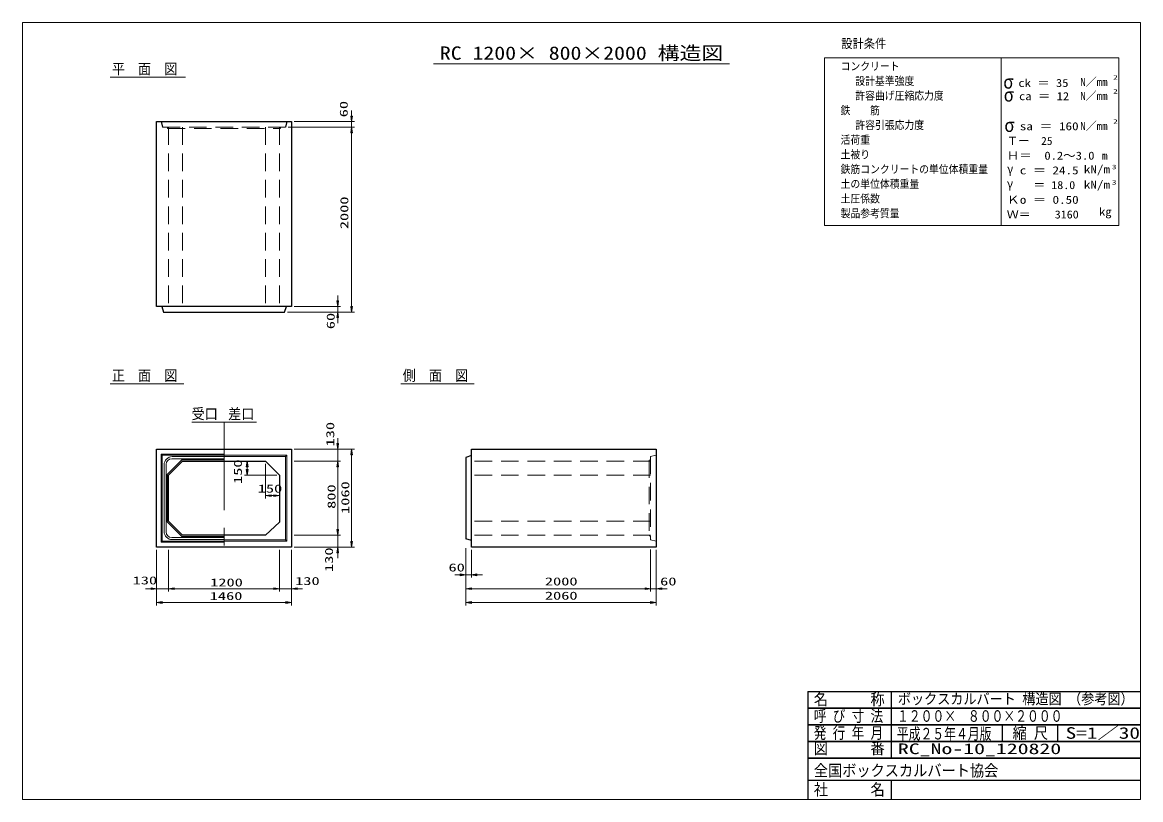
# Model space of a CAD drawing. Units: millimetres on the paper. Extents: x 8 to 412, y 8 to 289.
import ezdxf
from ezdxf.enums import TextEntityAlignment as Align

# ---------------------------------------------------------------- set-up
doc = ezdxf.new("R2010")
doc.units = ezdxf.units.MM
for name, pattern in [('USER1', [9.525, 6.35, -3.175]), ('USER2', [50.8, 31.75, -6.35, 6.35, -6.35]), ('USER3', [1083.763332, 361.244444, -0.01, 361.244444, -0.01, 361.244444, -0.01])]:
    doc.linetypes.add(name, pattern=pattern)
for name, color, linetype, lineweight in [('0_4', 3, 'Continuous', 25), ('BOX', 40, 'Continuous', 13), ('SUNPO', 1, 'USER3', 13), ('TEXT', 2, 'Continuous', 13)]:
    doc.layers.add(name, color=color, linetype=linetype, lineweight=lineweight)
doc.styles.add('ＭＳ ゴシック', font='')
doc.styles.get('ＭＳ ゴシック').set_extended_font_data('MS Gothic')

msp = doc.modelspace()

# ---------------------------------------------------------------- hatches: boundary and pattern name
at = {"layer": 'SUNPO'}
for points in [[(126.746, 254.866), (127.412, 254.866), (127.079, 252.866)], [(126.746, 248.866), (127.412, 248.866), (127.079, 250.866)], [(126.746, 248.866), (127.412, 248.866), (127.079, 250.866)], [(121.746, 188.199), (122.412, 188.199), (122.079, 186.199)], [(126.746, 186.199), (127.412, 186.199), (127.079, 184.199)], [(121.746, 182.199), (122.412, 182.199), (122.079, 184.199)], [(121.746, 136.735), (122.412, 136.735), (122.079, 134.735)], [(126.746, 132.735), (127.412, 132.735), (127.079, 134.735)], [(89.093, 128.401), (89.76, 128.401), (89.426, 130.401)], [(121.746, 128.401), (122.412, 128.401), (122.079, 130.401)], [(121.746, 128.401), (122.412, 128.401), (122.079, 130.401)], [(89.093, 127.401), (89.76, 127.401), (89.426, 125.401)], [(98.079, 118.323), (98.079, 117.657), (96.079, 117.99)], [(99.079, 118.323), (99.079, 117.657), (101.079, 117.99)], [(121.746, 105.735), (122.412, 105.735), (122.079, 103.735)], [(121.746, 105.735), (122.412, 105.735), (122.079, 103.735)], [(126.746, 101.401), (127.412, 101.401), (127.079, 99.401)], [(121.746, 97.401), (122.412, 97.401), (122.079, 99.401)], [(166.279, 89.735), (166.279, 89.068), (168.279, 89.401)], [(172.279, 89.735), (172.279, 89.068), (170.279, 89.401)], [(54.746, 84.735), (54.746, 84.068), (56.746, 84.401)], [(63.079, 84.735), (63.079, 84.068), (61.079, 84.401)], [(63.079, 84.735), (63.079, 84.068), (61.079, 84.401)], [(99.079, 84.735), (99.079, 84.068), (101.079, 84.401)], [(99.079, 84.735), (99.079, 84.068), (101.079, 84.401)], [(107.412, 84.735), (107.412, 84.068), (105.412, 84.401)], [(170.279, 84.735), (170.279, 84.068), (168.279, 84.401)], [(232.946, 84.735), (232.946, 84.068), (234.946, 84.401)], [(232.946, 84.735), (232.946, 84.068), (234.946, 84.401)], [(238.946, 84.735), (238.946, 84.068), (236.946, 84.401)], [(58.746, 79.735), (58.746, 79.068), (56.746, 79.401)], [(103.412, 79.735), (103.412, 79.068), (105.412, 79.401)], [(170.279, 79.735), (170.279, 79.068), (168.279, 79.401)], [(234.946, 79.735), (234.946, 79.068), (236.946, 79.401)]]:
    msp.add_hatch(color=256, dxfattribs=at).paths.add_polyline_path(points)

# ---------------------------------------------------------------- linework, layer by layer
at = {"layer": '0_4', "color": 6, "lineweight": 13}
for p, q in [((411.667, 288.667), (8.333, 288.667)), ((8.333, 288.667), (8.333, 8.333)), ((411.667, 8.333), (411.667, 288.667)), ((297.686, 275.922), (361.347, 275.922)), ((297.686, 215.439), (297.686, 275.922)), ((361.347, 215.439), (361.347, 275.922)), ((361.347, 275.922), (361.347, 215.439)), ((361.347, 275.922), (403.787, 275.922)), ((403.787, 275.922), (403.787, 215.439)), ((361.347, 215.439), (297.686, 215.439)), ((403.787, 215.439), (361.347, 215.439)), ((8.333, 8.333), (411.667, 8.333))]:
    msp.add_line(p, q, dxfattribs=at)
at = {"layer": '0_4'}
for p, q in [((291.667, 47.333), (411.667, 47.333)), ((291.667, 47.333), (291.667, 8.333)), ((321.667, 47.333), (321.667, 23.333)), ((291.667, 41.333), (411.667, 41.333)), ((411.667, 41.333), (291.667, 41.333)), ((291.667, 35.333), (411.667, 35.333)), ((411.667, 35.333), (291.667, 35.333)), ((361.667, 35.333), (361.667, 29.333)), ((381.667, 35.333), (381.667, 29.333)), ((291.667, 29.333), (411.667, 29.333)), ((411.667, 29.333), (291.667, 29.333)), ((291.667, 23.333), (411.667, 23.333)), ((411.667, 23.333), (291.667, 23.333)), ((291.667, 15.333), (411.667, 15.333)), ((321.667, 15.333), (321.667, 8.333))]:
    msp.add_line(p, q, dxfattribs=at)
at = {"layer": 'BOX', "color": 6, "lineweight": 25}
for p, q in [((56.746, 186.199), (56.746, 252.866)), ((56.746, 252.866), (105.412, 252.866)), ((58.412, 252.866), (58.912, 250.866)), ((60.557, 250.866), (60.733, 250.366)), ((101.313, 250.366), (101.528, 250.866)), ((103.746, 252.866), (103.246, 250.866)), ((105.412, 252.866), (105.412, 186.199)), ((105.412, 186.199), (56.746, 186.199)), ((58.579, 186.199), (59.246, 184.199)), ((102.912, 184.199), (103.579, 186.199)), ((59.246, 184.199), (102.912, 184.199)), ((56.746, 99.401), (56.746, 134.735)), ((56.746, 134.735), (105.412, 134.735)), ((105.412, 134.735), (105.412, 99.401)), ((170.279, 99.401), (170.279, 134.735)), ((170.279, 134.735), (236.946, 134.735)), ((236.946, 134.735), (236.946, 99.401)), ((61.079, 125.401), (66.079, 130.401)), ((66.079, 130.401), (96.079, 130.401)), ((96.079, 130.401), (101.079, 125.401)), ((170.279, 132.401), (168.279, 131.735)), ((168.279, 131.735), (168.279, 102.401)), ((61.079, 108.735), (61.079, 125.401)), ((101.079, 125.401), (101.079, 108.401)), ((66.079, 103.735), (61.079, 108.735)), ((101.079, 108.401), (96.079, 103.735)), ((96.079, 103.735), (66.079, 103.735)), ((170.279, 101.735), (168.279, 102.401)), ((105.412, 99.401), (56.746, 99.401)), ((236.946, 99.401), (170.279, 99.401))]:
    msp.add_line(p, q, dxfattribs=at)
at = {"layer": 'BOX', "color": 2, "linetype": 'USER1'}
for p, q in [((58.912, 250.866), (103.246, 250.866)), ((60.733, 250.366), (101.313, 250.366)), ((61.079, 250.866), (61.079, 184.199)), ((66.079, 250.866), (66.079, 184.199)), ((96.079, 250.866), (96.079, 184.199)), ((101.079, 250.866), (101.079, 184.199)), ((234.946, 130.401), (168.279, 130.401)), ((234.946, 130.919), (234.446, 130.721)), ((234.446, 130.721), (234.446, 103.508)), ((236.946, 132.568), (234.946, 132.068)), ((234.946, 132.068), (234.946, 102.068)), ((234.946, 125.401), (168.279, 125.401)), ((234.946, 108.735), (168.279, 108.735)), ((234.946, 103.735), (168.279, 103.735)), ((234.446, 103.508), (234.946, 103.331)), ((236.946, 101.568), (234.946, 102.068))]:
    msp.add_line(p, q, dxfattribs=at)
at = {"layer": 'BOX', "color": 2}
msp.add_line((69.412, 144.437), (92.746, 144.437), dxfattribs=at)
at = {"layer": 'BOX', "color": 2, "linetype": 'USER2'}
msp.add_line((81.079, 144.437), (81.079, 97.261), dxfattribs=at)
at = {"layer": 'BOX'}
for p, q in [((58.412, 132.901), (58.746, 132.568)), ((58.412, 101.235), (58.412, 132.901)), ((58.412, 132.901), (81.079, 132.901)), ((81.079, 132.568), (58.746, 132.568)), ((58.746, 132.568), (58.746, 101.568)), ((59.446, 105.068), (59.446, 129.068)), ((60.179, 104.868), (60.179, 129.268)), ((65.872, 130.901), (60.579, 125.608)), ((62.212, 131.301), (81.079, 131.301)), ((62.412, 132.035), (81.079, 132.035)), ((81.079, 130.901), (65.872, 130.901)), ((81.079, 132.568), (103.746, 132.568)), ((103.246, 132.068), (81.079, 132.068)), ((103.246, 132.068), (103.746, 132.568)), ((103.246, 102.068), (103.246, 132.068)), ((103.746, 132.568), (103.746, 101.568)), ((60.579, 125.608), (60.579, 108.527)), ((60.579, 108.527), (65.872, 103.235)), ((58.412, 101.235), (58.746, 101.568)), ((81.079, 101.235), (58.412, 101.235)), ((58.746, 101.568), (81.079, 101.568)), ((81.079, 102.835), (62.212, 102.835)), ((81.079, 102.101), (62.412, 102.101)), ((65.872, 103.235), (81.079, 103.235)), ((81.079, 102.068), (103.246, 102.068)), ((103.746, 101.568), (81.079, 101.568)), ((103.246, 102.068), (103.746, 101.568))]:
    msp.add_line(p, q, dxfattribs=at)
for centre, radius, start, end in [((62.412, 129.068), 2.967, 90, 180), ((62.212, 129.268), 2.033, 90, 180), ((62.412, 105.068), 2.967, 180, 270), ((62.212, 104.868), 2.033, 180, 270)]:
    msp.add_arc(centre, radius, start, end, dxfattribs=at)
at = {"layer": 'SUNPO'}
for p, q in [((127.079, 254.866), (127.079, 256.866)), ((104.246, 250.866), (128.079, 250.866)), ((104.246, 250.866), (128.079, 250.866)), ((106.412, 252.866), (128.079, 252.866)), ((127.079, 250.866), (127.079, 252.866)), ((127.079, 248.866), (127.079, 186.199)), ((127.079, 248.866), (127.079, 246.866)), ((122.079, 188.199), (122.079, 190.199)), ((106.412, 186.199), (123.079, 186.199)), ((122.079, 186.199), (122.079, 184.199)), ((103.912, 184.199), (128.079, 184.199)), ((103.912, 184.199), (123.079, 184.199)), ((122.079, 182.199), (122.079, 180.199)), ((106.412, 134.735), (128.079, 134.735)), ((127.079, 132.735), (127.079, 101.401)), ((56.746, 98.401), (56.746, 78.401)), ((105.412, 98.401), (105.412, 78.401)), ((106.412, 99.401), (128.079, 99.401)), ((168.279, 99.068), (168.279, 83.401)), ((168.279, 99.068), (168.279, 78.401)), ((168.279, 99.068), (168.279, 88.401)), ((170.279, 98.401), (170.279, 88.401)), ((234.946, 98.568), (234.946, 83.401)), ((234.946, 98.568), (234.946, 83.401)), ((236.946, 98.401), (236.946, 78.401)), ((236.946, 98.401), (236.946, 83.401)), ((166.279, 89.401), (164.279, 89.401)), ((168.279, 89.401), (170.279, 89.401)), ((172.279, 89.401), (174.279, 89.401)), ((170.279, 84.401), (232.946, 84.401)), ((232.946, 84.401), (230.946, 84.401)), ((234.946, 84.401), (236.946, 84.401)), ((238.946, 84.401), (240.946, 84.401)), ((58.746, 79.401), (103.412, 79.401)), ((170.279, 79.401), (234.946, 79.401))]:
    msp.add_line(p, q, dxfattribs=at)
at = {"layer": 'SUNPO', "linetype": 'Continuous'}
for p, q in [((122.079, 136.735), (122.079, 138.735)), ((106.412, 134.735), (123.079, 134.735)), ((122.079, 134.735), (122.079, 130.401)), ((95.079, 130.401), (88.426, 130.401)), ((96.079, 129.401), (96.079, 116.99)), ((106.412, 130.401), (123.079, 130.401)), ((106.412, 130.401), (123.079, 130.401)), ((100.079, 125.401), (88.426, 125.401)), ((89.426, 128.401), (89.426, 127.401)), ((122.079, 128.401), (122.079, 105.735)), ((122.079, 128.401), (122.079, 126.401)), ((101.079, 124.401), (101.079, 116.99)), ((98.079, 117.99), (99.079, 117.99)), ((122.079, 105.735), (122.079, 107.735)), ((106.412, 103.735), (123.079, 103.735)), ((106.412, 103.735), (123.079, 103.735)), ((122.079, 103.735), (122.079, 99.401)), ((56.746, 98.401), (56.746, 83.401)), ((61.079, 98.401), (61.079, 83.401)), ((61.079, 98.401), (61.079, 83.401)), ((101.079, 98.401), (101.079, 83.401)), ((101.079, 98.401), (101.079, 83.401)), ((105.412, 98.401), (105.412, 83.401)), ((106.412, 99.401), (123.079, 99.401)), ((122.079, 97.401), (122.079, 95.401)), ((54.746, 84.401), (52.746, 84.401)), ((61.079, 84.401), (56.746, 84.401)), ((63.079, 84.401), (65.079, 84.401)), ((99.079, 84.401), (63.079, 84.401)), ((99.079, 84.401), (97.079, 84.401)), ((105.412, 84.401), (101.079, 84.401)), ((107.412, 84.401), (109.412, 84.401))]:
    msp.add_line(p, q, dxfattribs=at)
at = {"layer": 'SUNPO'}
for points in [[(126.746, 254.866), (127.412, 254.866), (127.079, 252.866)], [(126.746, 248.866), (127.412, 248.866), (127.079, 250.866)], [(126.746, 248.866), (127.412, 248.866), (127.079, 250.866)], [(121.746, 188.199), (122.412, 188.199), (122.079, 186.199)], [(126.746, 186.199), (127.412, 186.199), (127.079, 184.199)], [(121.746, 182.199), (122.412, 182.199), (122.079, 184.199)], [(126.746, 132.735), (127.412, 132.735), (127.079, 134.735)], [(126.746, 101.401), (127.412, 101.401), (127.079, 99.401)], [(166.279, 89.735), (166.279, 89.068), (168.279, 89.401)], [(172.279, 89.735), (172.279, 89.068), (170.279, 89.401)], [(170.279, 84.735), (170.279, 84.068), (168.279, 84.401)], [(232.946, 84.735), (232.946, 84.068), (234.946, 84.401)], [(232.946, 84.735), (232.946, 84.068), (234.946, 84.401)], [(238.946, 84.735), (238.946, 84.068), (236.946, 84.401)], [(58.746, 79.735), (58.746, 79.068), (56.746, 79.401)], [(103.412, 79.735), (103.412, 79.068), (105.412, 79.401)], [(170.279, 79.735), (170.279, 79.068), (168.279, 79.401)], [(234.946, 79.735), (234.946, 79.068), (236.946, 79.401)]]:
    msp.add_lwpolyline(points, close=True, dxfattribs=at)
at = {"layer": 'SUNPO', "linetype": 'Continuous'}
for points in [[(121.746, 136.735), (122.412, 136.735), (122.079, 134.735)], [(89.093, 128.401), (89.76, 128.401), (89.426, 130.401)], [(121.746, 128.401), (122.412, 128.401), (122.079, 130.401)], [(121.746, 128.401), (122.412, 128.401), (122.079, 130.401)], [(89.093, 127.401), (89.76, 127.401), (89.426, 125.401)], [(98.079, 118.323), (98.079, 117.657), (96.079, 117.99)], [(99.079, 118.323), (99.079, 117.657), (101.079, 117.99)], [(121.746, 105.735), (122.412, 105.735), (122.079, 103.735)], [(121.746, 105.735), (122.412, 105.735), (122.079, 103.735)], [(121.746, 97.401), (122.412, 97.401), (122.079, 99.401)], [(54.746, 84.735), (54.746, 84.068), (56.746, 84.401)], [(63.079, 84.735), (63.079, 84.068), (61.079, 84.401)], [(63.079, 84.735), (63.079, 84.068), (61.079, 84.401)], [(99.079, 84.735), (99.079, 84.068), (101.079, 84.401)], [(99.079, 84.735), (99.079, 84.068), (101.079, 84.401)], [(107.412, 84.735), (107.412, 84.068), (105.412, 84.401)]]:
    msp.add_lwpolyline(points, close=True, dxfattribs=at)
at = {"layer": 'TEXT', "color": 3}
for p, q in [((156.667, 273.667), (263.333, 273.667)), ((39.973, 268.913), (67.205, 268.913)), ((39.973, 158.355), (66.59, 158.355)), ((144.872, 158.355), (171.334, 158.355))]:
    msp.add_line(p, q, dxfattribs=at)

# ---------------------------------------------------------------- texts
at = {"layer": 'SUNPO', "color": 2, "style": 'ＭＳ ゴシック', "width": 1.5}
for s, p in [('60', (126.544, 254.439)), ('2000', (126.749, 214.087)), ('60', (121.829, 178.014)), ('130', (121.675, 135.72)), ('150', (88.373, 122.185)), ('800', (122.134, 113.211)), ('1060', (127.11, 111.374)), ('130', (121.231, 90.455))]:
    msp.add_text(s, height=2.886, rotation=90, dxfattribs=at).set_placement(p, align=Align.BOTTOM_LEFT)
for s, p in [('150', (93.235, 118.202)), ('60', (162.038, 89.752)), ('130', (48.113, 85.092)), ('1200', (76.079, 84.346)), ('130', (106.724, 84.871)), ('2000', (196.799, 84.72)), ('60', (238.366, 84.72)), ('1460', (75.922, 79.466)), ('2060', (196.799, 79.588))]:
    msp.add_text(s, height=2.886, dxfattribs=at).set_placement(p, align=Align.BOTTOM_LEFT)
at = {"layer": 'TEXT', "style": 'ＭＳ ゴシック'}
for s, height, width, p in [('設計条件', 3.299, 0.9, (303.718, 278.381)), ('コンクリート', 2.886, 0.9, (303.455, 270.526)), ('平\u3000面\u3000図', 3.848, 0.9, (40.598, 268.798)), ('設計基準強度', 2.886, 0.9, (308.761, 265.221)), ('σ', 4.948, 0.9, (362.124, 263.285)), ('  ck ＝ 35', 2.886, 1.15, (363.051, 264.507)), ('2', 1.649, 1.5, (401.745, 267.504)), ('許容曲げ圧縮応力度', 2.886, 0.9, (308.761, 259.916)), ('σ', 4.948, 0.9, (362.277, 258.615)), ('  ca ＝ 12', 2.886, 1.15, (363.297, 259.737)), ('2', 1.649, 1.5, (401.745, 262.485)), ('鉄\u3000\u3000筋', 2.886, 0.9, (303.455, 254.611)), ('許容引張応力度', 2.886, 0.9, (308.761, 249.306)), ('σ', 4.948, 0.9, (362.507, 247.667)), ('  sa ＝ 160', 2.886, 1.2, (363.373, 248.897)), ('2', 1.649, 1.5, (401.745, 251.589)), ('活荷重', 2.886, 0.9, (303.455, 244.001)), ('Ｔー\u300025', 2.886, 1.05, (363.373, 243.592)), ('土被り', 2.886, 0.9, (303.455, 238.696)), ('Ｈ＝\u30000.2～3.0', 2.886, 1.15, (363.373, 238.287)), ('鉄筋コンクリートの単位体積重量', 2.886, 0.9, (303.455, 233.391)), ('γ', 3.299, 0.9, (363.508, 233.183)), ('  c ＝ 24.5', 2.886, 1.2, (363.373, 232.982)), ('kN/m', 2.886, 1.2, (391.181, 233.362)), ('3', 1.649, 1.5, (401.281, 235.19)), ('土の単位体積重量', 2.886, 0.9, (303.455, 228.086)), ('γ', 3.299, 0.9, (363.443, 227.87)), ('    ＝ 18.0', 2.886, 1.1, (364.307, 227.677)), ('kN/m', 2.886, 1.2, (391.181, 227.812)), ('3', 1.649, 1.5, (401.281, 229.64)), ('土圧係数', 2.886, 0.9, (303.455, 222.781)), ('Ｋo ＝ 0.50', 2.886, 1.2, (363.373, 222.372)), ('   kg', 2.886, 1.15, (389.899, 218.067)), ('製品参考質量', 2.886, 0.9, (303.455, 217.475)), ('Ｗ＝\u3000\u30003160', 2.886, 1.1, (363.373, 217.067)), ('正\u3000面\u3000図', 3.848, 0.9, (40.598, 158.239)), ('側\u3000面\u3000図', 3.848, 0.9, (145.497, 158.239)), ('受口', 3.848, 0.9, (69.372, 144.421)), ('差口', 3.848, 0.9, (82.547, 144.371)), ('名      称', 4.169, 0.9, (293.792, 41.156)), ('ボックスカルバート 構造図 （参考図）', 3.848, 0.9, (324.125, 41.593)), ('呼 び 寸 法', 4.169, 0.8, (293.792, 35.156)), ('１２００×\u3000８００×２０００', 4.169, 0.75, (323.792, 35.156)), ('発 行 年 月', 4.169, 0.8, (293.792, 29.06)), ('平成２５年４月版', 4.169, 0.75, (323.739, 28.78)), ('縮 尺', 4.169, 0.9, (365.492, 29.034)), ('S=1／30', 4.169, 1.35, (384.617, 29.034)), ('図      番', 4.169, 0.9, (293.792, 23.505)), ('RC_No-10_120820', 3.848, 1.5, (324.125, 23.593)), ('全国ボックスカルバート協会', 4.169, 0.9, (293.792, 15.51)), ('社\u3000\u3000\u3000名', 4.169, 0.9, (293.792, 8.656))]:
    msp.add_text(s, height=height, dxfattribs=dict(at, width=width)).set_placement(p, align=Align.BOTTOM_LEFT)
at = {"layer": 'TEXT', "style": 'ＭＳ ゴシック', "width": 1.2}
msp.add_text('RC 1200× 800×2000 構造図', height=4.811, dxfattribs=at).set_placement((210, 273.741), align=Align.BOTTOM_CENTER)
at = {"layer": 'TEXT', "style": 'ＭＳ ゴシック'}
for s, p in [('N／mm', (389.899, 264.878)), ('N／mm', (389.899, 259.86)), ('N／mm', (389.899, 248.963)), ('    m', (389.899, 238.287))]:
    msp.add_text(s, height=2.886, dxfattribs=at).set_placement(p, align=Align.BOTTOM_LEFT)

doc.saveas('drawing.dxf')
